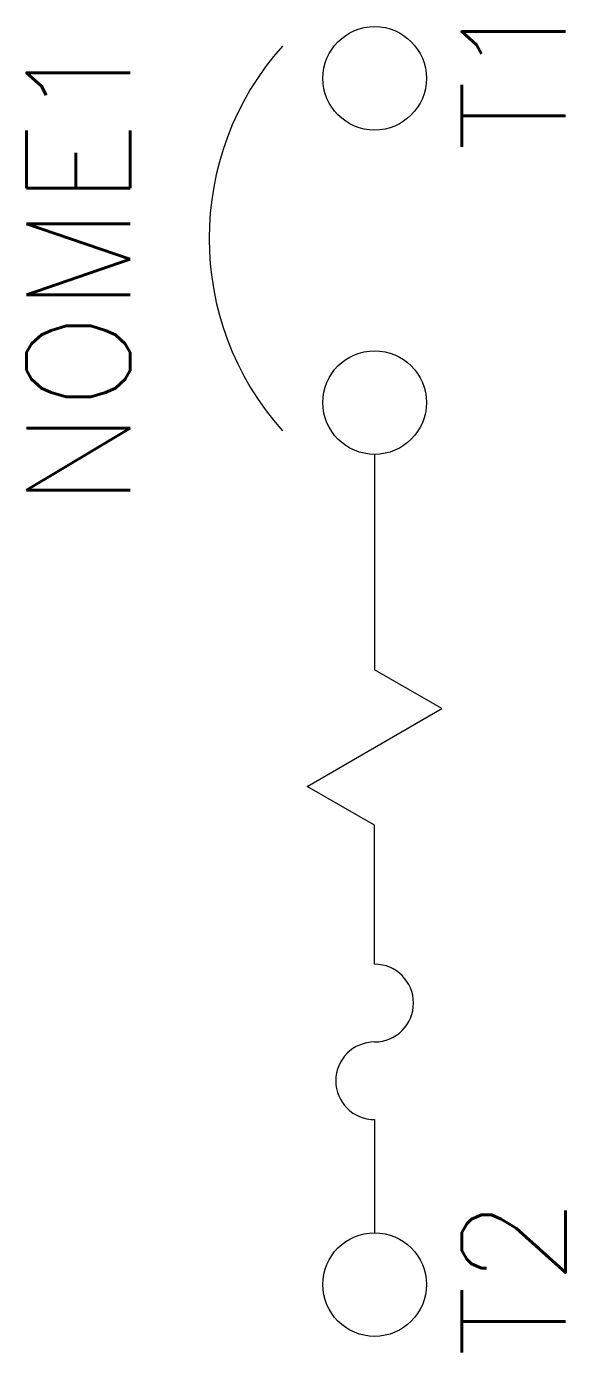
# Model space of a CAD drawing. Extents: x 357.9 to 368.3, y 173.2 to 198.8.
import ezdxf
from ezdxf.enums import TextEntityAlignment as Align

# ---------------------------------------------------------------- set-up
doc = ezdxf.new("R2010")
doc.units = 0
doc.header["$MEASUREMENT"] = 0
doc.layers.get('0').update_dxf_attribs({"linetype": 'CONTINUOUS'})
doc.styles.add('ROMANS', font='romans')

msp = doc.modelspace()

# ---------------------------------------------------------------- linework, layer by layer
at = {"linetype": 'Continuous'}
for p, q in [((364.596, 190.561), (364.596, 186.403)), ((365.895, 185.653), (364.596, 186.403)), ((363.297, 184.153), (365.895, 185.653)), ((364.596, 183.403), (363.297, 184.153)), ((364.596, 180.719), (364.596, 183.403))]:
    msp.add_line(p, q, dxfattribs=at)
msp.add_line((364.596, 177.719), (364.596, 175.536))
for centre in [(364.596, 197.82), (364.596, 191.561), (364.596, 174.536)]:
    msp.add_circle(centre, 1, dxfattribs=at)
for centre, radius, start, end in [((366.983, 194.729), 5.581, 138.3063, 221.6937), ((364.596, 179.969), 0.75, 270, 90), ((364.596, 178.469), 0.75, 90, 270)]:
    msp.add_arc(centre, radius, start, end, dxfattribs=at)

# ---------------------------------------------------------------- texts
at = {"lineweight": -3, "style": 'ROMANS'}
for tag, p in [('T1', (366.277, 197.952)), ('T2', (366.277, 174.682))]:
    msp.add_attdef(tag, text='', height=2, rotation=90, dxfattribs=at).set_placement(p, align=Align.TOP_CENTER)
msp.add_attdef('NOME1', text='', height=2, rotation=90, dxfattribs=at).set_placement((358.88, 194.112), align=Align.MIDDLE_CENTER)

doc.saveas('drawing.dxf')
